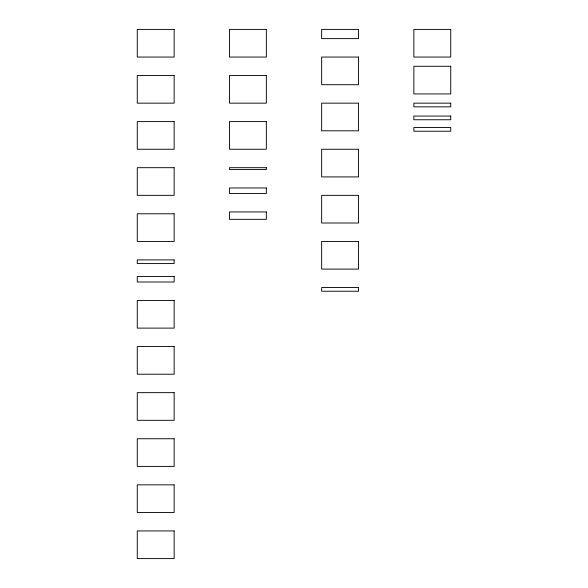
<?xml version="1.0" encoding="UTF-8"?>
<svg xmlns="http://www.w3.org/2000/svg" width="588" height="588" viewBox="0 0 588 588"><rect width="100%" height="100%" fill="white"/><g stroke="black" fill="none" stroke-linecap="round" stroke-linejoin="round"><path stroke-width="0.88" d="M174.144 29.4L137.269 29.4L137.269 57.058L174.144 57.058L174.144 29.4M266.342 29.4L229.467 29.4L229.467 57.058L266.342 57.058L266.342 29.4M358.533 29.4L321.658 29.4L321.658 38.617L358.533 38.617L358.533 29.4M450.731 29.4L413.856 29.4L413.856 57.058L450.731 57.058L450.731 29.4M358.533 57.058L321.658 57.058L321.658 84.716L358.533 84.716L358.533 57.058M450.731 66.275L413.856 66.275L413.856 93.933L450.731 93.933L450.731 66.275M174.144 75.499L137.269 75.499L137.269 103.157L174.144 103.157L174.144 75.499M266.342 75.499L229.467 75.499L229.467 103.157L266.342 103.157L266.342 75.499M358.533 103.157L321.658 103.157L321.658 130.815L358.533 130.815L358.533 103.157M450.731 103.157L413.856 103.157L413.856 106.847L450.731 106.847L450.731 103.157M450.731 116.064L413.856 116.064L413.856 119.754L450.731 119.754L450.731 116.064M174.144 121.598L137.269 121.598L137.269 149.256L174.144 149.256L174.144 121.598M266.342 121.598L229.467 121.598L229.467 149.256L266.342 149.256L266.342 121.598M450.731 127.53L413.856 127.53L413.856 131.22L450.731 131.22L450.731 127.53M358.533 149.256L321.658 149.256L321.658 176.914L358.533 176.914L358.533 149.256M174.144 167.69L137.269 167.69L137.269 195.348L174.144 195.348L174.144 167.69M266.342 167.69L229.467 167.69L229.467 169.535L266.342 169.535L266.342 167.69M266.342 187.976L229.467 187.976L229.467 193.511L266.342 193.511L266.342 187.976M358.533 195.348L321.658 195.348L321.658 223.006L358.533 223.006L358.533 195.348M266.342 211.945L229.467 211.945L229.467 219.324L266.342 219.324L266.342 211.945M174.144 213.789L137.269 213.789L137.269 241.447L174.144 241.447L174.144 213.789M358.533 241.447L321.658 241.447L321.658 269.106L358.533 269.106L358.533 241.447M174.144 259.889L137.269 259.889L137.269 263.578L174.144 263.578L174.144 259.889M174.144 276.485L137.269 276.485L137.269 282.012L174.144 282.012L174.144 276.485M358.533 287.547L321.658 287.547L321.658 291.236L358.533 291.236L358.533 287.547M174.144 300.453L137.269 300.453L137.269 328.111L174.144 328.111L174.144 300.453M174.144 346.553L137.269 346.553L137.269 374.211L174.144 374.211L174.144 346.553M174.144 392.652L137.269 392.652L137.269 420.31L174.144 420.31L174.144 392.652M174.144 438.744L137.269 438.744L137.269 466.402L174.144 466.402L174.144 438.744M174.144 484.843L137.269 484.843L137.269 512.501L174.144 512.501L174.144 484.843M174.144 530.942L137.269 530.942L137.269 558.6L174.144 558.6L174.144 530.942"/></g></svg>
